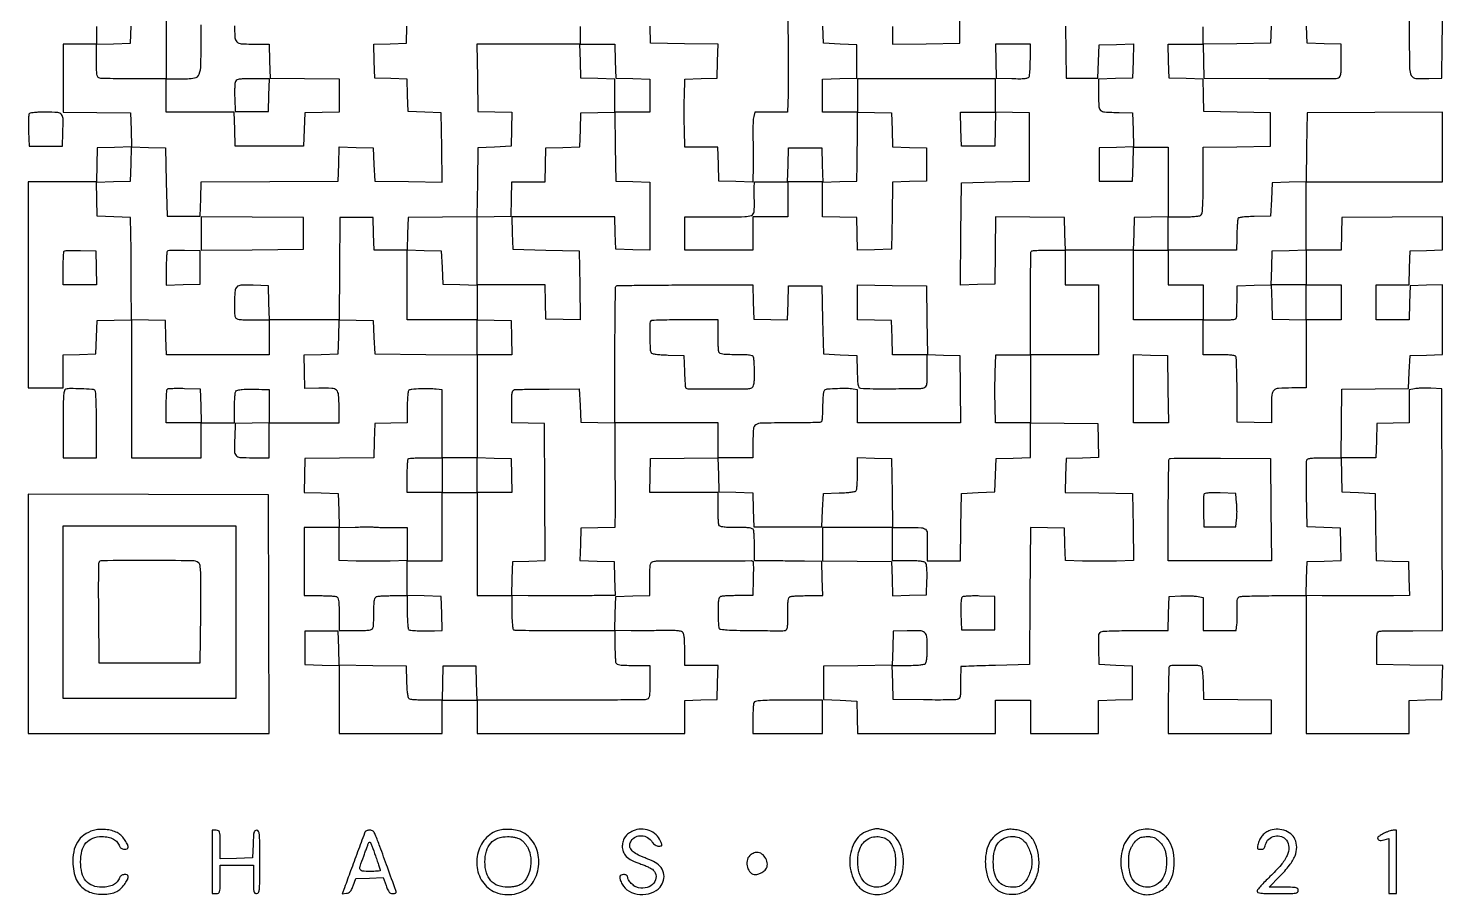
# Model space of a CAD drawing. Extents: x 179 to 1071, y 112 to 1107.
# Drawn here: x 179 to 1071, y 112 to 659 of the extents above; entities that cross this region are included whole.
import ezdxf

# ---------------------------------------------------------------- set-up
doc = ezdxf.new("R2010")
doc.units = 0

msp = doc.modelspace()

# ---------------------------------------------------------------- linework, layer by layer
for points in [[(723.962262, 686.034728, 0.000015), (723.946491, 692.014063, 0.000015)], [(266, 671), (266, 649), (266, 627), (275.065741, 627, 0.034526), (283.806365, 627.604277, 0.273955), (286.848952, 630.028864, 0.088783), (287.885659, 635.536039, 0.002242), (288, 661.035184)], [(657.924595, 670.933101), (658.212297, 649.716551, -0.001905), (658.299536, 640.768687, -0.001675), (658.323725, 631.427674, -0.001683), (658.288952, 622.998795, -0.005067), (658.187616, 617.25), (657.875232, 606), (647.546024, 606), (637.216816, 606), (636.533559, 603.277687, 0.04288), (636.2776, 601.69361, 0.007683), (636.100584, 598.70317, 0.008246), (636.004594, 595.183573, 0.007367), (636.019069, 591.527687, -0.002422), (636.07717, 587.332595, -0.001282), (636.110672, 582.131007, -0.001276), (636.117716, 576.81028, -0.001976), (636.093918, 572.216168), (636, 561.932337), (625.25, 562.216168), (614.5, 562.5), (614.216168, 573.25), (613.932337, 584), (603.554644, 584), (593.176952, 584), (592.838476, 594.75, -0.004772), (592.731177, 599.641413, -0.002808), (592.691565, 605.48993, -0.002809), (592.717644, 611.335194, -0.004796), (592.813661, 616.21572), (593.127322, 626.931439), (603.313661, 627.21572), (613.5, 627.5), (613.783629, 638.230014), (614.067258, 648.960029), (592.783629, 649.230014), (571.5, 649.5), (571.216168, 660.25)], [(1050, 670.932337), (1050, 650.001352, 0.004512), (1050.149268, 633.460947, 0.119427), (1051.260763, 629.210546, 0.256255), (1054.101324, 627.367397, 0.027276), (1062.259538, 627.209712), (1070.5, 627.5), (1070.769502, 649.25), (1071.039005, 671)], [(222, 659.980112), (222, 649), (211.5, 649), (201, 649), (201, 627.519888), (201, 606.039775), (222.25, 605.769888), (243.5, 605.5), (243.783485, 594.784171), (244.06697, 584.068343), (233.283485, 583.784171), (222.5, 583.5), (222.216168, 572.75), (221.932337, 562), (200.466168, 562), (179, 562), (179, 497), (179, 432), (190, 432), (201, 432), (201, 442.465017), (201, 452.930034), (211.25, 453.215017), (221.5, 453.5), (222, 464), (222.5, 474.5), (233.25, 474.783832), (244, 475.067663), (244, 431.533832), (244, 388), (266, 388), (288, 388), (288, 399), (288, 410), (298.5, 410), (309, 410), (309.015313, 419.25, -0.008564), (309.083719, 422.891651, -0.01156), (309.278071, 426.180407, -0.008708), (309.549609, 428.898746, -0.112428), (309.888304, 429.853513, -0.201789), (311.09201, 430.690792, -0.032899), (313.967568, 431.107027, -0.021422), (318.556834, 431.268356, -0.005017), (326.25, 431.131925), (331, 431), (331, 420.533832), (331, 410.067663), (320.25, 409.783832), (309.5, 409.5), (309.204946, 401, 0.009927), (309.071849, 392.034911, 0.179688), (310.066531, 389.397028, 0.203196), (312.49751, 388.211645, 0.01319), (320.519052, 388), (331, 388), (331, 399), (331, 410), (353, 410), (375, 410), (375, 419.964816, 0.017834), (374.723064, 427.726499, 0.189292), (373.384961, 430.528805, 0.179462), (370.461645, 431.751032, 0.015732), (362.295316, 431.827825), (353.5, 431.633786), (353.216515, 442.282722), (352.93303, 452.931657), (363.716515, 453.215829), (374.5, 453.5), (374.784171, 464.283485), (375.068343, 475.06697), (385.784171, 474.783485), (396.5, 474.5), (397, 464), (397.5, 453.5), (429.75, 453.236147), (462, 452.972294), (462, 420.486147), (462, 388), (451, 388), (440, 388), (440, 409.368331), (440, 430.736662), (436.25, 431.228224, 0.030191), (432.070082, 431.521196, 0.012557), (426.410786, 431.433465, 0.008012), (420.869924, 431.119316, 0.120811), (419.047221, 430.529184, 0.221212), (418.609612, 429.863881, 0.011873), (418.292763, 427.293564, 0.015881), (418.071187, 423.998726, 0.008847), (418, 419.975966), (418, 410.069966), (407.75, 409.784983), (397.5, 409.5), (397.216365, 398.769409), (396.93273, 388.038817), (375.216365, 387.769409), (353.5, 387.5), (353.216515, 376.784171), (352.93303, 366.068343), (363.716515, 365.784171), (374.5, 365.5), (374.783832, 354.75), (375.067663, 344), (364.033832, 344), (353, 344), (353, 322.5), (353, 301), (362.418213, 301, -0.005951), (366.140776, 300.955695, -0.007831), (369.534475, 300.821697, -0.005915), (372.361889, 300.632106, -0.07203), (373.418213, 300.393011, -0.205218), (374.23239, 299.601595, -0.063068), (374.69735, 297.913621, -0.030363), (374.940414, 294.960143, -0.005351), (375, 289.393011), (375, 279), (385.393011, 279, 0.005351), (390.960143, 279.059586, 0.030363), (393.913621, 279.30265, 0.063068), (395.601595, 279.76761, 0.205218), (396.393011, 280.581787, 0.070701), (396.631706, 281.623534, 0.006434), (396.821697, 284.287222, 0.008233), (396.955664, 287.484808, 0.006352), (397, 290.974799, -0.006824), (397.063195, 295.605148, -0.03479), (397.312102, 298.167248, -0.070258), (397.783827, 299.656877, -0.191652), (398.581787, 300.393011, -0.070946), (399.626193, 300.631778, -0.006338), (402.31865, 300.821697, -0.008159), (405.550804, 300.955669, -0.006277), (409.081787, 301), (418, 301), (418, 290.559017, 0.008567), (418.069298, 286.514827, 0.013072), (418.281203, 283.01128, 0.007599), (418.575867, 280.125303, 0.228948), (418.957287, 279.526398, 0.121482), (420.247189, 279.110653, 0.007502), (424.297703, 278.887604, 0.010325), (429.338105, 278.790019, 0.00632), (435.283832, 278.872858), (440.067663, 279), (439.783832, 289.75), (439.5, 300.5), (428.75, 300.783832), (418, 301.067663), (418, 312.033832), (418, 323), (429, 323), (440, 323), (440, 344.5), (440, 366), (451, 366), (462, 366), (462, 333.5), (462, 301), (473, 301), (484, 301), (484, 290.559017, 0.008688), (484.070915, 286.478236, 0.01366), (484.288381, 282.979164, 0.008382), (484.592258, 280.127243, 0.227378), (484.990662, 279.505771, 0.133889), (485.833175, 279.256757, 0.000638), (494.946185, 279.075296, 0.002893), (505.34044, 278.941737, 0.001818), (517.490662, 278.900097), (549, 278.906684), (549, 269.53513, 0.00598), (549.044308, 265.830444, 0.00786), (549.178303, 262.451819, 0.005953), (549.367924, 259.637033, 0.071933), (549.606989, 258.581787, 0.205218), (550.398405, 257.76761, 0.063068), (552.086379, 257.30265, 0.030363), (555.039857, 257.059586, 0.005351), (560.606989, 257), (571, 257), (571, 246.606989, -0.005351), (570.940414, 241.039857, -0.030363), (570.69735, 238.086379, -0.063068), (570.23239, 236.398405, -0.205218), (569.418213, 235.606989, -0.088719), (568.127937, 235.359601, -0.000329), (552.766288, 235.178303, -0.001712), (535.339082, 235.043776, -0.001074), (514.952044, 235), (462.067663, 235), (461.783832, 245.75), (461.5, 256.5), (451, 256.5), (440.5, 256.5), (440.216168, 245.75), (439.932337, 235), (430.216168, 235.015313, -0.007334), (426.406013, 235.077213, -0.010202), (422.998336, 235.252233, -0.006997), (420.171517, 235.495121, -0.117134), (419.288805, 235.800347, -0.199883), (418.737468, 236.589, -0.01918), (418.315749, 238.944063, -0.019108), (417.987032, 242.199826, -0.00836), (417.788805, 246.535034), (417.5, 256.5), (396.283631, 256.76979), (375.067262, 257.03958), (374.783631, 267.76979), (374.5, 278.5), (364, 278.5), (353.5, 278.5), (353.5, 268), (353.5, 257.5), (364.25, 257.216168), (375, 256.932337), (375, 235.466168), (375, 214), (407.5, 214), (440, 214), (440, 224.5), (440, 235), (451, 235), (462, 235), (462, 224.5), (462, 214), (527.5, 214), (593, 214), (593, 224.465017), (593, 234.930034), (603.25, 235.215017), (613.5, 235.5), (613.783832, 246.25), (614.067663, 257), (603.533832, 257), (593, 257), (593, 266.877555, 0.007086), (592.930522, 271.779627, 0.025825), (592.681959, 274.880678, 0.040516), (592.247127, 276.894965, 0.147167), (591.530914, 277.974344, 0.130772), (590.358379, 278.515866, 0.021773), (587.874158, 278.838241, 0.018684), (584.425844, 279.004389, 0.007851), (579.780914, 278.981535, -0.002508), (575.100517, 278.908483, -0.001471), (569.499143, 278.865636, -0.001471), (563.897482, 278.855756, -0.002507), (559.216168, 278.884747), (548.932337, 279), (549.216168, 289.75), (549.5, 300.5), (560.25, 300.783832), (571, 301.067663), (571, 311.426843, -0.005377), (571.059651, 316.973908, -0.030446), (571.302822, 319.919034, -0.063217), (571.767927, 321.602718, -0.20495), (572.581787, 322.393011, -0.090721), (575.163116, 322.877312, -0.000363), (604.735819, 322.989344, -0.000184), (634.904728, 323.070625, -0.198215), (636.083333, 322.587487, -0.195794), (636.245504, 322.207851, -0.001928), (636.285267, 319.186075, -0.005961), (636.276071, 315.675605, -0.003785), (636.185662, 311.587487), (635.871323, 301), (626.517449, 301, 0.005991), (622.819538, 300.955691, 0.007872), (619.446625, 300.821697, 0.005967), (616.636623, 300.632065, 0.071896), (615.581787, 300.393011, 0.19467), (614.780298, 299.644942, 0.069116), (614.312224, 298.117276, 0.033827), (614.069372, 295.475625, 0.00643), (614.015313, 290.643011, 0.007537), (614.075406, 287.055413, 0.010434), (614.244882, 283.841865, 0.007278), (614.480195, 281.178141, 0.116493), (614.775322, 280.329296, 0.22914), (615.706628, 279.753499, 0.008775), (619.871044, 279.395767, 0.011157), (625.751923, 279.126057, 0.00356), (634.510009, 278.982441, 0.000575), (641.94871, 278.922001, 0.00081), (648.582628, 278.886485, 0.000469), (654.18021, 278.870833, 0.01122), (655.75, 278.903145, 0.149743), (657.016738, 279.35166, 0.182468), (657.693547, 280.402349, 0.04952), (657.955403, 282.723619, 0.003343), (658, 289.393011, -0.005351), (658.059586, 294.960143, -0.030363), (658.30265, 297.913621, -0.063068), (658.76761, 299.601595, -0.205218), (659.581787, 300.393011, -0.0721), (660.638889, 300.632128, -0.005887), (663.475463, 300.821697, -0.007809), (666.880092, 300.955696, -0.00593), (670.615619, 301), (680.067663, 301), (679.783832, 311.75), (679.5, 322.5), (668.5, 322.677892, 0.000681), (663.544418, 322.751286, 0.000421), (657.720313, 322.82471, 0.000422), (651.967405, 322.887533, 0.00076), (647.25, 322.927892), (637, 323), (637, 331.918213, 0.006277), (636.955669, 335.449196, 0.008159), (636.821697, 338.68135, 0.006338), (636.631778, 341.373807, 0.070946), (636.393011, 342.418213, 0.204366), (635.605154, 343.231384, 0.063541), (633.93074, 343.696802, 0.030628), (631.003676, 343.940206, 0.005432), (625.5, 344, -0.005432), (619.996324, 344.059794, -0.030628), (617.06926, 344.303198, -0.063541), (615.394846, 344.768616, -0.204366), (614.606989, 345.581787, -0.07203), (614.367894, 346.638111, -0.005915), (614.178303, 349.465525, -0.007831), (614.044305, 352.859224, -0.005951), (614, 356.581787), (614, 366), (592.466168, 366), (570.932337, 366), (571.216168, 376.75), (571.5, 387.5), (592.715968, 387.769789), (613.931935, 388.039577), (614.215968, 377.269789), (614.5, 366.5), (625.216508, 366.216508), (635.933016, 365.933016), (636.216508, 355.216508), (636.5, 344.5), (658, 344.5), (679.5, 344.5), (680, 355), (680.5, 365.5), (690.464966, 365.788805, 0.00836), (694.800174, 365.987032, 0.019108), (698.055937, 366.315749, 0.01918), (700.411, 366.737468, 0.199883), (701.199653, 367.288805, 0.117316), (701.504931, 368.172694, 0.006928), (701.747767, 371.018212, 0.010144), (701.922791, 374.447742, 0.007284), (701.984687, 378.283832), (702, 388.067663), (712.75, 387.783832), (723.5, 387.5), (723.769502, 365.75), (724.039005, 344), (702.019502, 344), (680, 344), (680, 333.519502), (680, 323.039005), (701.75, 322.769502), (723.5, 322.5), (723.784171, 311.716515), (724.068343, 300.93303), (734.784171, 301.216515), (745.5, 301.5), (745.788859, 310.850715, 0.009044), (745.84141, 314.957683, 0.018924), (745.703614, 318.150171, 0.020746), (745.412685, 320.513859, 0.132968), (744.916414, 321.600715, 0.154085), (743.875583, 322.271246, 0.035127), (741.794146, 322.685192, 0.024181), (738.653266, 322.929838, 0.007345), (733.877555, 323), (724, 323), (724, 333.5), (724, 344), (734.432612, 344, -0.011126), (742.286888, 343.825198, -0.165694), (744.809935, 342.838147, -0.207988), (745.916223, 340.601614, -0.018938), (745.988454, 334.240655, 0.002367), (745.936179, 331.841122, 0.002191), (745.904983, 329.378505, 0.002185), (745.896396, 327.18603, 0.00733), (745.9181, 325.75), (746, 323), (756.480112, 323), (766.960225, 323), (767.230112, 344.25), (767.5, 365.5), (778, 366), (788.5, 366.5), (789, 377), (789.5, 387.5), (800.25, 387.783832), (811, 388.067663), (811, 399.053719), (811, 410.039775), (832.25, 409.769888), (853.5, 409.5), (853.783473, 398.785353), (854.066946, 388.070705), (843.783473, 387.785353), (833.5, 387.5), (833.216371, 376.769986), (832.932742, 366.039971), (854.216371, 365.769986), (875.5, 365.5), (875.769629, 344.338997), (876.039257, 323.177994), (865.269629, 322.838997, -0.004764), (860.370632, 322.731502, -0.002808), (854.515836, 322.691718, -0.002808), (848.666157, 322.717677, -0.004802), (843.78428, 322.813661), (833.068561, 323.127322), (832.78428, 333.313661), (832.5, 343.5), (821.760648, 343.783724), (811.021296, 344.067447), (810.760648, 300.783724), (810.5, 257.5), (789, 256.949707, 0.000841), (780.738752, 256.724348, 0.001379), (773.742188, 256.502398, 0.000127), (767.48009, 256.284872, 0.161135), (767.25, 256.199707, 0.220802), (767.148122, 255.995181, 0.00074), (767.073437, 253.12676, 0.003793), (767.01801, 249.859903, 0.002345), (767, 246.019052, -0.003984), (766.950107, 239.757915, -0.048662), (766.679791, 237.379841, -0.149939), (766.011075, 236.178969, -0.131762), (764.75, 235.485075, -0.054752), (763.165821, 235.275356, -0.00239), (757.579687, 235.177916, -0.004035), (750.942519, 235.147453, -0.002866), (743.5, 235.216023), (724.5, 235.5), (724.216168, 246.25), (723.932337, 257), (733.766168, 257, 0.008652), (738.054729, 257.074219, 0.018432), (741.362299, 257.311014, 0.019308), (743.798441, 257.671586, 0.151095), (744.8, 258.2, 0.146858), (745.316486, 259.159592, 0.020575), (745.681544, 261.407548, 0.019737), (745.923115, 264.406512, 0.010228), (746, 268.164816, 0.023375), (745.680407, 274.997241, 0.198259), (744.276763, 277.661273, 0.167667), (741.268278, 278.801192, 0.015743), (733.243181, 278.788833), (724.5, 278.5), (724.216365, 267.769409), (723.93273, 257.038817), (702.216365, 256.769409), (680.5, 256.5), (680.5, 246), (680.5, 235.5), (691, 235), (701.5, 234.5), (701.784983, 224.25), (702.069966, 214), (745.534983, 214), (789, 214), (789, 224.5), (789, 235), (800, 235), (811, 235), (811, 224.5), (811, 214), (832.5, 214), (854, 214), (854, 224.466168), (854, 234.932337), (864.75, 235.216168), (875.5, 235.5), (875.5, 246), (875.5, 256.5), (865, 257), (854.5, 257.5), (854.216402, 267.624582, -0.003649), (854.082373, 274.096412, -0.049436), (854.283717, 276.448844, -0.157976), (854.930901, 277.64048, -0.125186), (856.216402, 278.360928, -0.056013), (857.832433, 278.6049, -0.002377), (863.620817, 278.796996, -0.004058), (870.496775, 278.936628, -0.002874), (878.216168, 278.986345), (897.932337, 279), (898.216168, 289.75), (898.5, 300.5), (906, 300.80649, -0.008667), (909.109769, 300.879612, -0.00841), (912.251562, 300.846169, -0.008349), (915.012596, 300.724159, -0.030569), (916.75, 300.511177), (920, 299.909374), (920, 289.454687), (920, 279), (930.372192, 279), (940.744384, 279), (941.240606, 282.75, 0.020239), (941.413553, 284.643411, 0.007234), (941.511592, 287.354508, 0.007164), (941.533497, 290.334585, 0.008407), (941.466288, 293.158963, -0.00749), (941.364576, 297.127075, -0.066355), (941.576942, 298.861018, -0.160581), (942.184633, 299.803224, -0.104734), (943.347873, 300.395308, -0.056676), (944.885355, 300.625916, -0.002168), (950.669375, 300.807096, -0.003862), (957.526973, 300.939151, -0.00271), (965.25, 300.986345), (985, 301), (985, 257.5), (985, 214), (1017.5, 214), (1050, 214), (1050, 224.465017), (1050, 234.930034), (1060.25, 235.215017), (1070.5, 235.5), (1070.783625, 246.229609), (1071.06725, 256.959219), (1050.283625, 257.229609), (1029.5, 257.5), (1029.5, 268, -0.003726), (1029.547896, 274.426321, -0.042734), (1029.80104, 276.941167, -0.144262), (1030.406537, 278.126452, -0.187201), (1031.5, 278.643701, -0.014418), (1032.918206, 278.704571, -0.000504), (1038.422148, 278.776415, -0.000938), (1044.924899, 278.842534, -0.000656), (1052.256247, 278.893701), (1071.012494, 279), (1070.756247, 355.25), (1070.5, 431.5), (1063.5, 431.807779, 0.009375), (1060.58164, 431.88131, 0.008811), (1057.601562, 431.84799, 0.008811), (1054.961002, 431.725313, 0.029867), (1053.25, 431.512466), (1050, 430.909374), (1050, 420.48967), (1050, 410.069966), (1039.75, 409.784983), (1029.5, 409.5), (1029.216168, 398.75), (1028.932337, 388), (1017.946666, 388), (1006.960995, 388), (1007.230498, 409.599001), (1007.5, 431.198001), (1028.5, 431.411267), (1049.5, 431.624533), (1050, 442.062266), (1050.5, 452.5), (1060.75, 452.784983), (1071, 453.069966), (1071, 475.069966), (1071, 497.069966), (1060.75, 496.784983), (1050.5, 496.5), (1050.216168, 485.75), (1049.932337, 475), (1039.466168, 475), (1029, 475), (1029, 486), (1029, 497), (1039.466168, 497), (1049.932337, 497), (1050.216168, 507.75), (1050.5, 518.5), (1060.75, 518.784983), (1071, 519.069966), (1071, 529.54903), (1071, 540.028094), (1039.25, 539.764047), (1007.5, 539.5), (1007.215017, 529.25), (1006.930034, 519), (995.965017, 519), (985, 519), (985, 540.5), (985, 562), (1028, 562), (1071, 562), (1071, 584.010736), (1071, 606.021473), (1028.25, 605.760736), (985.5, 605.5), (985.230591, 583.783635), (984.961183, 562.06727), (974.230591, 561.783635), (963.5, 561.5), (963, 551), (962.5, 540.5), (952.25, 540.215017, 0.00691), (947.549079, 540.019269, 0.021984), (944.420839, 539.707303, 0.026625), (942.368684, 539.298578, 0.310698), (941.858431, 538.715017, 0.00737), (941.600853, 536.179806, 0.007856), (941.424381, 533.691472, 0.005868), (941.292666, 530.655166, 0.002007), (941.171044, 526.25), (941, 519), (919.5, 519), (898, 519), (898, 529.5), (898, 540), (907.8, 540, 0.008695), (912.071747, 540.074295, 0.018472), (915.369558, 540.311224, 0.019349), (917.799696, 540.671932, 0.150969), (918.8, 541.2, 0.175131), (919.391857, 542.461593, 0.009342), (919.721126, 546.950316, 0.010463), (919.937921, 553.397065, 0.003173), (920, 563.180112), (920, 583.960225), (941.25, 584.230112), (962.5, 584.5), (962.5, 595), (962.5, 605.5), (941.5, 606), (920.5, 606.5), (920.215387, 616.716519), (919.930773, 626.933039), (909.215387, 627.216519), (898.5, 627.5), (898.216168, 638.25), (897.932337, 649), (908.932337, 649), (919.932337, 649), (920.216168, 638.25), (920.5, 627.5), (961.5, 627.227885, 0.001266), (977.376623, 627.162727, 0.001948), (991.117188, 627.194671, 0.000626), (1003.015322, 627.283581, 0.056889), (1004.75, 627.496937, 0.136484), (1006.014193, 628.199645, 0.148631), (1006.683207, 629.43283, 0.046829), (1006.95127, 631.896455, 0.003698), (1007, 638.48522), (1007, 648.932337), (996.25, 649.216168), (985.5, 649.5), (985.216547, 660.212638)], [(309.039972, 660.484764, 0.010772), (309.272698, 653.652339, 0.109384), (310.035184, 650.934259, 0.136006), (311.022586, 649.899014, 0.091279), (312.563926, 649.324752, 0.038489), (315.273569, 649.059313, 0.005178), (321.001352, 649), (330.932337, 649), (331.216168, 638.25), (331.5, 627.5), (353.25, 627.230498), (375, 626.960995), (375, 616.514329), (375, 606.067663), (364.25, 605.783832), (353.5, 605.5), (353, 595), (352.5, 584.5), (331, 584.5), (309.5, 584.5), (309.216168, 595.25), (308.932337, 606), (287.466168, 606), (266, 606), (266, 616.5), (266, 627), (245.581787, 627, -0.002771), (237.642891, 627.043995, -0.004125), (230.696775, 627.178303, -0.001841), (224.779435, 627.363369, -0.083055), (223.581787, 627.606989, -0.20495), (222.767927, 628.397282, -0.063217), (222.302822, 630.080966, -0.030446), (222.059651, 633.026092, -0.005377), (222, 638.573157), (222, 648.932337), (232.75, 649.216168), (243.5, 649.5), (243.783832, 660.25)], [(527, 660), (527, 649), (537.966168, 649), (548.932337, 649), (549.216168, 638.25), (549.5, 627.5), (560.25, 627.216168), (571, 626.932337), (571, 616.466168), (571, 606), (559.980498, 606), (548.960995, 606), (549.230498, 584.25), (549.5, 562.5), (560.25, 562.216168), (571, 561.932337), (571, 540.432337), (571, 518.932337), (560.25, 519.216168), (549.5, 519.5), (549.215017, 529.75), (548.930034, 540), (516.430034, 540), (483.930034, 540), (484.215017, 529.75), (484.5, 519.5), (505.5, 519), (526.5, 518.5), (526.769597, 496.715969), (527.039194, 474.931939), (516.269597, 475.215969), (505.5, 475.5), (505.216168, 486.25), (504.932337, 497), (483.466168, 497), (462, 497), (462, 486.033832), (462, 475.067663), (472.75, 474.783832), (483.5, 474.5), (483.783832, 463.75), (484.067663, 453), (473.033832, 453), (462, 453), (462, 464), (462, 475), (440, 475), (418, 475), (418, 497), (418, 519), (407.534983, 519), (397.069966, 519), (396.784983, 529.25), (396.5, 539.5), (386, 539.5), (375.5, 539.5), (375.236147, 507.25), (374.972294, 475), (352.986147, 475), (331, 475), (331, 464), (331, 453), (298.533832, 453), (266.067663, 453), (265.783832, 463.75), (265.5, 474.5), (254.75, 474.783832), (244, 475.067663), (243.953106, 496.783832, 0.000729), (243.920247, 505.868075, 0.000671), (243.860325, 515.205251, 0.00067), (243.784589, 523.528138, 0.002225), (243.703106, 529), (243.5, 539.5), (233, 540), (222.5, 540.5), (222.216515, 551.215829), (221.93303, 561.931657), (232.716515, 562.215829), (243.5, 562.5), (243.784171, 573.283485), (244.068343, 584.06697), (254.784171, 583.783485), (265.5, 583.5), (266, 562), (266.5, 540.5), (277, 540.5), (287.5, 540.5), (287.783724, 551.239403), (288.067448, 561.978805), (331.283724, 562.239403), (374.5, 562.5), (374.784171, 573.283485), (375.068343, 584.06697), (385.784171, 583.783485), (396.5, 583.5), (397, 573), (397.5, 562.5), (418.769558, 562.230055), (440.039116, 561.960111), (439.769558, 583.730055), (439.5, 605.5), (429, 606), (418.5, 606.5), (418.215399, 616.715399), (417.930798, 626.930798), (407.715399, 627.215399), (397.5, 627.5), (397.216527, 638.214647), (396.933054, 648.929295), (407.216527, 649.214647), (417.5, 649.5), (417.783492, 660.216508)], [(833.236336, 660.25), (833.5, 627.5), (843.5, 627.5), (853.5, 627.5), (854, 638), (854.5, 648.5), (865.284178, 648.784178), (876.068357, 649.068357), (875.784178, 638.284178), (875.5, 627.5), (864.75, 627.216168), (854, 626.932337), (854, 616.98522, 0.012844), (854.19408, 609.430981, 0.204468), (855.295781, 607.177664, 0.164575), (857.785959, 606.164388, 0.007682), (867, 605.75078), (875.5, 605.5), (875.783485, 594.784171), (876.06697, 584.068343), (865.283485, 583.784171), (854.5, 583.5), (854.5, 573), (854.5, 562.5), (865, 562.5), (875.5, 562.5), (875.783832, 573.25), (876.067663, 584), (887.033832, 584), (898, 584), (898, 562.033832), (898, 540.067663), (887.25, 539.783832), (876.5, 539.5), (876.215017, 529.25), (875.930034, 519), (854.5, 519), (833.069966, 519), (832.784983, 529.25), (832.5, 539.5), (810.769944, 539.769447), (789.039889, 540.038894), (788.769944, 518.769447), (788.5, 497.5), (777.736102, 497.216027), (766.972204, 496.932055), (767.236102, 529.216027), (767.5, 561.5), (789, 562), (810.5, 562.5), (810.5, 584), (810.5, 605.5), (799.75, 605.783832), (789, 606.067663), (789, 616.533832), (789, 627), (745.5, 627), (702, 627), (702, 616.5), (702, 606), (691, 606), (680, 606), (680, 616.466168), (680, 626.932337), (690.75, 627.216168), (701.5, 627.5), (701.5, 638), (701.5, 648.5), (691, 649), (680.5, 649.5), (680.216168, 660.25)]]:
    msp.add_lwpolyline(points, format="xyb")
for points in [[(724, 659.980112), (724, 648.960225), (745.25, 649.230112), (766.5, 649.5), (766.5, 671)], [(962.783832, 660.25), (962.5, 649.5), (941.25, 649.230112), (920, 648.960225), (920, 659.946281)]]:
    msp.add_lwpolyline(points)
for points in [[(462.230112, 627.75), (462.5, 606.5), (473.283485, 606.215829), (484.06697, 605.931657), (483.783485, 595.215829), (483.5, 584.5), (473, 584), (462.5, 583.5), (462.230552, 561.769448), (461.961104, 540.038896), (440.230552, 539.769448), (418.5, 539.5), (418.215394, 529.284183), (417.930789, 519.068365), (428.715394, 518.784183), (439.5, 518.5), (440, 508), (440.5, 497.5), (451.25, 497.216168), (462, 496.932337), (462, 518.432337), (462, 539.932337), (472.75, 540.216168), (483.5, 540.5), (483.783832, 551.25), (484.067663, 562), (494.5, 562), (504.932337, 562), (505.216168, 572.75), (505.5, 583.5), (516.216508, 583.783492), (526.933016, 584.066984), (527.216508, 594.783492), (527.5, 605.5), (538.25, 605.783832), (549, 606.067663), (549, 616.5), (549, 626.932337), (538.25, 627.216168), (527.5, 627.5), (527.216168, 638.25), (526.932337, 649), (494.446281, 649), (461.960225, 649)], [(788.783832, 595.25), (788.5, 584.5), (778, 584.5), (767.5, 584.5), (767.216168, 595.25), (766.932337, 606), (778, 606), (789.067663, 606)], [(288, 529.5), (288, 518.972294), (320.25, 519.236147), (352.5, 519.5), (352.5, 529.5), (352.5, 539.5), (320.25, 539.763853), (288, 540.027706)], [(963.216168, 486.25), (963.5, 475.5), (974.25, 475.216168), (985, 474.932337), (985, 485.966168), (985, 497), (973.966168, 497), (962.932337, 497)], [(897.769888, 431.25), (898.039775, 410), (887.019888, 410), (876, 410), (876, 431.533832), (876, 453.067663), (886.75, 452.783832), (897.5, 452.5)], [(483.783832, 376.75), (484.067663, 366), (473.033832, 366), (462, 366), (462, 377.033832), (462, 388.067663), (472.75, 387.783832), (483.5, 387.5)], [(179, 289.506286), (179, 214), (255.006326, 214), (331.012652, 214), (330.756326, 289.25), (330.5, 364.5), (254.75, 364.756286), (179, 365.012572)], [(310, 290.5), (310, 236), (255.5, 236), (201, 236), (201, 290.5), (201, 345), (255.5, 345), (310, 345)]]:
    msp.add_lwpolyline(points, close=True)
for points in [[(789.216168, 638.25), (789.5, 627.5), (799.417355, 627.211769, 0.006827), (804.195195, 627.138177, 0.023663), (807.282937, 627.278982, 0.033714), (809.294865, 627.604266, 0.19692), (810.152042, 628.211769, 0.115445), (810.475649, 629.139851, 0.007585), (810.733781, 631.985645, 0.010675), (810.919286, 635.421391, 0.007755), (810.984687, 639.25), (811, 649), (799.966168, 649), (788.932337, 649)], [(309.472548, 624.746645, 0.047213), (309.269098, 623.414471, 0.007738), (309.160222, 620.806198, 0.008456), (309.131457, 617.723436, 0.00737), (309.203496, 614.496645), (309.5, 606.5), (320, 606.5), (330.5, 606.5), (330.784983, 616.75), (331.069966, 627), (320.554035, 627, 0.003676), (313.919918, 626.95122, 0.046509), (311.437981, 626.682985, 0.147121), (310.190981, 626.01343, 0.135824)], [(179.428774, 604.674983, 0.081654), (179.239658, 603.758353, 0.005045), (179.154817, 600.970602, 0.007376), (179.136178, 597.631743, 0.005394), (179.210159, 593.924983), (179.5, 584.5), (190, 584.5), (200.5, 584.5), (200.795054, 593, 0.009713), (200.93148, 601.93173, 0.174525), (199.964888, 604.582013, 0.207306), (197.589186, 605.778902, 0.014467), (189.949563, 606, 0.006635), (185.101892, 605.935671, 0.024691), (182.058759, 605.70422, 0.036462), (180.136432, 605.318196, 0.237659)], [(723.783492, 594.783492), (724.066984, 584.066984), (734.783492, 583.783492), (745.5, 583.5), (745.5, 573), (745.5, 562.5), (734.76979, 562.216369), (724.03958, 561.932738), (723.76979, 540.716369), (723.5, 519.5), (712.785353, 519.216527), (702.070705, 518.933054), (701.785353, 529.216527), (701.5, 539.5), (690.75, 539.783832), (680, 540.067663), (680, 551.033832), (680, 562), (669, 562), (658, 562), (658, 551), (658, 540), (647, 540), (636, 540), (636, 529.5), (636, 519), (614.5, 519), (593, 519), (593, 529.5), (593, 540), (614.432612, 540, 0.003108), (630.991344, 540.102931, 0.095188), (635.021616, 540.929292, 0.272698), (636.741251, 543.208785, 0.038712), (636.964074, 549.315423, -0.004471), (636.891822, 551.574596, -0.003291), (636.850634, 554.078593, -0.003325), (636.843015, 556.447597, -0.00741), (636.875921, 558.25), (637, 562), (647.466168, 562), (657.932337, 562), (658.216168, 572.75), (658.5, 583.5), (669, 583.5), (679.5, 583.5), (679.784171, 572.716515), (680.068343, 561.93303), (690.784171, 562.216515), (701.5, 562.5), (701.703106, 573, 0.001265), (701.784375, 577.833533, 0.000702), (701.860325, 583.730251, 0.0007), (701.920495, 589.701396, 0.00113), (701.953106, 594.783832), (702, 606.067663), (712.75, 605.783832), (723.5, 605.5)], [(221.783832, 507.75), (222.067663, 497), (211.533832, 497), (201, 497), (201, 507.333333, -0.006326), (201.050742, 511.343969, -0.009524), (201.20576, 514.83701, -0.00491), (201.420396, 517.763196, -0.177417), (201.700461, 518.367127, -0.182377), (202.297812, 518.637197, -0.005798), (205.000338, 518.778463, -0.010544), (208.240283, 518.841782, -0.007041), (211.950461, 518.783794), (221.5, 518.5)], [(266.699448, 518.366114, 0.177529), (266.419756, 517.762646, 0.004871), (266.205463, 514.826775, 0.009484), (266.050667, 511.323038, 0.006296), (266, 507.299502), (266, 496.932337), (276.75, 497.216168), (287.5, 497.5), (287.5, 508), (287.5, 518.5), (277.449448, 518.782781, 0.006672), (273.547259, 518.840477, 0.010046), (270.145783, 518.777033, 0.005301), (267.300668, 518.636532, 0.183378)], [(833, 508), (833, 497), (843.5, 497), (854, 497), (854, 475), (854, 453), (832.5, 453), (811, 453), (811, 431.5), (811, 410), (800.033832, 410), (789.067663, 410), (788.783832, 420.25, -0.004692), (788.697181, 424.984411, -0.002561), (788.675138, 430.79375, -0.002552), (788.713112, 436.698016, -0.004056), (788.812384, 441.75), (789.124768, 453), (800.062384, 453), (811, 453), (811, 485.333333, -0.00193), (811.04803, 497.777167, -0.00312), (811.195833, 508.364583, -0.000554), (811.394704, 517.697021, -0.193094), (811.666667, 518.333333, -0.178563), (812.245497, 518.600197, -0.004516), (815.172917, 518.804167, -0.009111), (818.658388, 518.951724, -0.006022), (822.666667, 519), (833, 519)], [(898, 508), (898, 497), (909, 497), (920, 497), (920, 486), (920, 475), (930.5, 475, 0.004226), (936.565511, 475.051263, 0.036659), (939.252776, 475.294279, 0.1079), (940.57789, 475.82115, 0.232766), (941.109715, 476.75, 0.009007), (941.159536, 477.866332, 0.000834), (941.22841, 480.629687, 0.001074), (941.297974, 483.925493, 0.000842), (941.359715, 487.5), (941.5, 496.5), (952.216508, 496.783492), (962.933016, 497.066984), (963.216508, 507.783492), (963.5, 518.5), (974.25, 518.783832), (985, 519.067663), (985, 508.033832), (985, 497), (996, 497), (1007, 497), (1007, 486), (1007, 475), (996, 475), (985, 475), (985, 453.5), (985, 432), (975.934259, 432, 0.014523), (967.533064, 431.755934, 0.174932), (964.604835, 430.502522, 0.18964), (963.27376, 427.712596, 0.017585), (963, 419.930985), (963, 409.932337), (952.25, 410.216168), (941.5, 410.5), (941.38082, 430.63382, 0.003169), (941.285248, 438.431055, 0.004865), (941.09401, 445.181209, 0.00179), (940.852713, 450.973759, 0.127779), (940.571803, 451.88382, 0.21528), (939.847277, 452.372226, 0.01611), (937.433472, 452.704582, 0.017838), (934.175119, 452.929566, 0.008317), (929.940983, 453), (920, 453), (920, 464), (920, 475), (898, 475), (876, 475), (876, 497), (876, 519), (887, 519), (898, 519)], [(310.054214, 495.1013, 0.106842), (309.320502, 492.535451, 0.010375), (309.02875, 486.041138, 0.01142), (309.020304, 479.568363, 0.086433), (309.606989, 476.581787, 0.205485), (310.399526, 475.767294, 0.062919), (312.091792, 475.302479, 0.03028), (315.053621, 475.059521, 0.005326), (320.640821, 475), (331.067663, 475), (330.783832, 485.75), (330.5, 496.5), (320.804214, 496.785558, 0.004922), (315.072513, 496.89791, 0.041315), (312.493115, 496.709725, 0.103221), (311.034994, 496.15901, 0.128846)], [(636.216168, 486.25), (636.5, 475.5), (647.215829, 475.216515), (657.931657, 474.93303), (658.215829, 485.716515), (658.5, 496.5), (669, 496.5), (679.5, 496.5), (680, 475), (680.5, 453.5), (691, 453), (701.5, 452.5), (701.784983, 442.25, 0.004749), (702.000014, 436.486979, 0.035944), (702.322053, 433.78555, 0.096524), (702.873514, 432.416646, 0.235456), (703.784983, 431.879048, 0.015984), (711.880307, 431.567685, 0.003337), (726.085984, 431.570474, 0.001179), (741.257902, 431.710492, 0.082383), (743.75, 432.153638, 0.122918), (745.008403, 432.987098, 0.134861), (745.674017, 434.287449, 0.047088), (745.947726, 436.74563, 0.004196), (746, 442.975249), (746, 453), (735.033832, 453), (724.067663, 453), (723.783832, 463.75), (723.5, 474.5), (712.75, 474.783832), (702, 475.067663), (702, 486.053334), (702, 497.039005), (723.75, 496.769502), (745.5, 496.5), (745.769405, 474.784769), (746.038811, 453.069538), (756.269405, 452.784769), (766.5, 452.5), (766.769888, 431.25), (767.039775, 410), (734.519888, 410), (702, 410), (702, 420.420545), (702, 430.841089), (699.25, 431.308357, 0.040034), (695.361315, 431.652559, 0.011275), (689.268116, 431.56548, 0.007125), (683.133463, 431.251794, 0.122669), (681.23354, 430.644336, 0.200749), (680.668297, 429.854234, 0.025945), (680.303185, 427.763405, 0.021994), (680.070119, 424.743529, 0.008261), (680, 420.5, -0.009372), (679.931814, 416.86254, -0.014177), (679.723498, 413.703099, -0.008832), (679.432875, 411.115719, -0.225643), (679.058718, 410.53629, -0.131045), (678.278426, 410.300914, -0.001294), (672.387329, 410.125433, -0.004139), (665.574963, 409.996579, -0.002658), (657.669406, 409.954545, 0.003766), (641.501787, 409.832769, 0.133915), (637.925334, 408.799269, 0.244598), (636.320176, 406.142371, 0.015533), (636.013655, 396.75), (636, 388), (625, 388), (614, 388), (614, 398.970178), (614, 409.940356), (581.465744, 409.942862), (548.931488, 409.945368), (549.001385, 388.222684, -0.000288), (549.02553, 379.083479, -0.000257), (549.04028, 369.586289, -0.000257), (549.044767, 361.047372, -0.000797), (549.035641, 355.283832), (549, 344.067663), (538.25, 343.783832), (527.5, 343.5), (527.215394, 333.284183), (526.930789, 323.068365), (537.715394, 322.784183), (548.5, 322.5), (548.783832, 311.75), (549.067663, 301), (539.283832, 300.989367, 0.000597), (534.647721, 300.978789, 0.000287), (528.702126, 300.954706, 0.000285), (522.499957, 300.922489, 0.000408), (517, 300.886304, -0.001173), (511.464508, 300.858358, -0.000792), (505.150999, 300.8513, -0.000798), (499.047262, 300.863891, -0.001591), (494.216168, 300.896937), (483.932337, 301), (484.216168, 311.75), (484.5, 322.5), (494.760596, 322.7851), (505.021193, 323.0702), (504.760596, 366.2851), (504.5, 409.5), (494.25, 409.784983), (484, 410.069966), (484, 420.534983, -0.003292), (484.044282, 427.260355, -0.049322), (484.305566, 429.589097, -0.183808), (484.982898, 430.636919, -0.151038), (486.25, 431.076001, -0.005335), (487.819701, 431.112259, -0.000222), (493.420313, 431.179354, -0.000385), (500.057464, 431.250801, -0.000273), (507.5, 431.321116), (526.5, 431.490231), (527, 420.995116), (527.5, 410.5), (538.25, 410.216168), (549, 409.932337), (549, 452.799502, -0.001456), (549.048, 469.2825, -0.002372), (549.195833, 483.27027, -0.000321), (549.393996, 495.690194, -0.194603), (549.666667, 496.333333, -0.194596), (550.309773, 496.606001, -0.000322), (562.709854, 496.804167, -0.002376), (576.675782, 496.952, -0.001458), (593.132835, 497), (635.932337, 497)], [(571.666667, 474.333333, 0.196533), (571.04225, 472.845176, 0.003958), (571.031876, 464.520042, 0.005092), (571.169519, 456.353105, 0.135593), (571.800347, 454.288805, 0.199883), (572.589, 453.737468, 0.01918), (574.944063, 453.315749, 0.019108), (578.199826, 452.987032, 0.00836), (582.535034, 452.788805), (592.5, 452.5), (592.831495, 442.501838, 0.003665), (592.987871, 438.640214, 0.005738), (593.18483, 435.32142, 0.001909), (593.397961, 432.468558, 0.178617), (593.568832, 432.097835, 0.198585), (595.042316, 431.486409, 0.000728), (614.106498, 431.490119, 0.001111), (632.796202, 431.5625, 0.118197), (635.25, 432.166623, 0.146938), (636.146469, 433.033276, 0.081244), (636.67086, 434.477073, 0.039357), (636.934432, 436.917575, 0.007227), (637, 441.453396, 0.006668), (636.955641, 444.779332, 0.008541), (636.821697, 447.83856, 0.006839), (636.631409, 450.387512, 0.069666), (636.393011, 451.418213, 0.204366), (635.605154, 452.231384, 0.063541), (633.93074, 452.696802, 0.030628), (631.003676, 452.940206, 0.005432), (625.5, 453, -0.005432), (619.996324, 453.059794, -0.030628), (617.06926, 453.303198, -0.063541), (615.394846, 453.768616, -0.204366), (614.606989, 454.581787, -0.07203), (614.367894, 455.638111, -0.005915), (614.178303, 458.465525, -0.007831), (614.044305, 461.859224, -0.005951), (614, 465.581787), (614, 475), (593.166667, 475, 0.002993), (585.132422, 474.951903, 0.004756), (578.257292, 474.804167, 0.001277), (572.287675, 474.603799, 0.189545)], [(202.75, 431.289119, 0.272722), (201.751498, 430.30815, 0.045503), (201.275503, 427.548748, 0.018204), (201.045339, 422.257466, 0.001767), (201, 409.426676), (201, 388), (211.5, 388), (222, 388), (222, 408.940983, 0.003257), (221.938292, 418.41464, 0.009572), (221.728543, 424.932171, 0.006189), (221.42525, 429.687546, 0.239728), (220.889204, 430.568476, 0.124114), (219.113507, 431.130649, 0.004984), (212.304847, 431.469154, 0.007408), (205.68448, 431.633984, 0.063617)], [(287.783832, 420.75), (288.067663, 410), (277.033832, 410), (266, 410), (266, 420.333333, -0.006317), (266.050668, 424.343898, -0.009512), (266.205463, 427.836713, -0.004898), (266.419778, 430.762931, -0.177451), (266.699448, 431.366114, -0.183378), (267.300668, 431.636532, -0.005301), (270.145783, 431.777033, -0.010046), (273.547259, 431.840477, -0.006672), (277.449448, 431.782781), (287.5, 431.5)], [(440, 377), (440, 366), (429, 366), (418, 366), (418, 376.333333, -0.006022), (418.048276, 380.341612, -0.009111), (418.195833, 383.827083, -0.004516), (418.399803, 386.754503, -0.178563), (418.666667, 387.333333, -0.178563), (419.245497, 387.600197, -0.004516), (422.172917, 387.804167, -0.009111), (425.658388, 387.951724, -0.006022), (429.666667, 388), (440, 388)], [(962.763853, 355.25), (963.027706, 323), (952.763853, 322.926805, -0.00126), (944.527276, 322.888824, -0.000694), (934.455126, 322.881746, -0.00058), (922.339842, 322.904102, -0.000334), (907.75, 322.957682), (898, 323), (898, 354.833333, -0.002001), (898.049029, 367.086392, -0.003231), (898.199888, 377.515513, -0.000593), (898.402981, 386.698691, -0.192864), (898.680468, 387.347135, -0.194926), (899.328722, 387.621499, -0.000608), (908.434599, 387.750224, -0.003285), (918.778546, 387.815907, -0.002034), (930.930468, 387.763802), (962.5, 387.5)], [(1007.216168, 377.25), (1007.5, 366.5), (1018, 366), (1028.5, 365.5), (1028.769787, 344.284765), (1029.039573, 323.069529), (1039.269787, 322.784765), (1049.5, 322.5), (1049.783832, 311.75), (1050.067663, 301), (1040.033832, 300.933333, -0.000618), (1035.300166, 300.907731, -0.000304), (1029.275563, 300.88625, -0.000301), (1023.017748, 300.871505, -0.000438), (1017.5, 300.866667, -0.000438), (1011.982252, 300.871505, -0.000301), (1005.724437, 300.88625, -0.000304), (999.699834, 300.907731, -0.000618), (994.966168, 300.933333), (984.932337, 301), (985.216168, 311.75), (985.5, 322.5), (996.284606, 322.784183), (1007.069211, 323.068365), (1006.784606, 333.284183), (1006.5, 343.5), (996, 344), (985.5, 344.5), (985.228584, 364.973, -0.002311), (985.16003, 372.911562, -0.003516), (985.180843, 379.807175, -0.001312), (985.255956, 385.733152, -0.088003), (985.447199, 386.723, -0.246836), (986.148133, 387.338251, -0.030182), (988.226202, 387.707918, -0.022488), (991.440409, 387.935654, -0.006442), (996.434783, 388), (1006.932337, 388)], [(920.44275, 364.711405, 0.081149), (920.248444, 363.774362, 0.00524), (920.158923, 360.981301, 0.007536), (920.137209, 357.634347, 0.00554), (920.210159, 353.924983), (920.5, 344.5), (930.5, 344.5), (940.5, 344.5), (941.08534, 348.886315, 0.022863), (941.269448, 350.99849, 0.010307), (941.326793, 353.780045, 0.01018), (941.266834, 356.724741, 0.013684), (941.08534, 359.386315), (940.5, 365.5), (930.732592, 365.786422, 0.006215), (925.820487, 365.869374, 0.027145), (922.9185, 365.724677, 0.046335), (921.158442, 365.373938, 0.232847)], [(408.081787, 344), (418, 344), (418, 333.564338), (418, 323.128677), (407.25, 322.814338, -0.004782), (402.356229, 322.718069, -0.002807), (396.5, 322.691764, -0.002807), (390.643775, 322.731219, -0.004781), (385.75, 322.838476), (375, 323.176952), (375, 333.553493), (375, 343.930034), (385.25, 344.244804, -0.002899), (389.273455, 344.34502, -0.004021), (392.880275, 344.384924, -0.002519), (395.91043, 344.37881, -0.050046), (396.831787, 344.279787, 0.043276), (397.747838, 344.168797, 0.002303), (400.685837, 344.082188, 0.003602), (404.185503, 344.020373, 0.002614)], [(223.453816, 321.740243, 0.089548), (223.261817, 320.729866, 0.000598), (223.19019, 311.747155, 0.00234), (223.168607, 301.460077, 0.00149), (223.235201, 289.490243), (223.5, 258.5), (255.5, 258.5), (287.5, 258.5), (287.765726, 289.5, 0.001225), (287.879013, 308.006621, 0.012082), (287.71941, 315.793845, 0.024457), (287.315418, 320.099227, 0.201729), (286.324597, 321.75, 0.157681), (282.495237, 323.016106, 0.001671), (254.221233, 323.106234, 0.001077), (225.335041, 323.03952, 0.309316)], [(768.211769, 300.1713, 0.194409), (767.60482, 299.304382, 0.033527), (767.279413, 297.284794, 0.023597), (767.138468, 294.191727, 0.006852), (767.211769, 289.417355), (767.5, 279.5), (778, 279.5), (788.5, 279.5), (788.5, 290), (788.5, 300.5), (779, 300.753945, 0.008497), (775.267186, 300.790269, 0.011674), (771.912207, 300.687545, 0.00849), (769.137493, 300.490389, 0.12262)], [(898.666667, 256.333333, 0.189545), (898.396201, 255.712325, 0.001277), (898.195833, 249.742708, 0.004756), (898.048097, 242.867578, 0.002993), (898, 234.833333), (898, 214), (930.5, 214), (963, 214), (963, 224.480112), (963, 234.960225), (941.75, 235.230112), (920.5, 235.5), (920.211195, 245.464966, 0.00836), (920.012968, 249.800174, 0.019108), (919.684251, 253.055937, 0.01918), (919.262532, 255.411, 0.199883), (918.711195, 256.199653, 0.135593), (916.646895, 256.830481, 0.005092), (908.479958, 256.968124, 0.003958), (900.154824, 256.95775, 0.196533)], [(636.606989, 233.418213, 0.070946), (636.368222, 232.373807, 0.006338), (636.178303, 229.68135, 0.008159), (636.044331, 226.449196, 0.006277), (636, 222.918213), (636, 214), (658, 214), (680, 214), (680, 224.5), (680, 235), (658.606989, 235, 0.002045), (646.485827, 234.950434, 0.015901), (640.835307, 234.724422, 0.030015), (637.662537, 234.303854, 0.258697)], [(220.036535, 152.877046, 0.081197), (214.092932, 149.968946, 0.102564), (209.933523, 145.497917, 0.092989), (207.633661, 139.377587, 0.056174), (207.153962, 131.622213, 0.043647), (207.982441, 125.643458, 0.070307), (209.816383, 120.848637, 0.079368), (212.705836, 117.156983, 0.074468), (216.660762, 114.453416, 0.06822), (220.829866, 113.096111, 0.043226), (225.926753, 112.625288, 0.043636), (230.930066, 113.03397, 0.079911), (234.794223, 114.34978, 0.06837), (237.200769, 116.083189, 0.039093), (239.59798, 118.751621, 0.038678), (241.441693, 121.587678, 0.124674), (241.996262, 123.75, 0.309569), (241.291512, 124.785824, 0.126694), (239.516103, 125.001511, 0.099942), (237.547519, 124.3264, 0.185554), (236.508279, 123.026085, -0.105962), (235.08797, 120.536625, -0.08529), (232.669117, 118.616245, -0.073405), (229.398706, 117.406461, -0.051987), (225.5, 117, -0.088447), (219.650419, 118.042917, -0.129993), (215.396231, 121.025162, -0.115296), (212.846607, 126.028621, -0.060498), (212, 133, -0.060498), (212.846607, 139.971379, -0.115296), (215.396231, 144.974838, -0.129993), (219.650419, 147.957083, -0.088447), (225.5, 149, -0.051987), (229.398706, 148.593539, -0.073405), (232.669117, 147.383755, -0.08529), (235.08797, 145.463375, -0.105962), (236.508279, 142.973915, 0.185554), (237.547519, 141.6736, 0.099942), (239.516103, 140.998489, 0.126694), (241.291512, 141.214176, 0.309569), (241.996262, 142.25, 0.123827), (241.456077, 144.370925, 0.037311), (239.645681, 147.193038, 0.038018), (237.32643, 149.832214, 0.074282), (235.061456, 151.46822, 0.057629), (231.708505, 152.738394, 0.038392), (227.65506, 153.435195, 0.038426), (223.548649, 153.503692, 0.058281)], [(295, 133), (295, 113), (297.5, 113, 0.104331), (298.950811, 113.306062, 0.224677), (299.680556, 114.15, 0.064117), (299.955995, 116.064536, 0.003707), (300, 122), (300, 131), (310.5, 131), (321, 131), (321, 122, 0.004487), (321.049067, 116.532834, 0.050222), (321.305556, 114.375, 0.168559), (321.915397, 113.386209, 0.17273), (323, 113, 0.286287), (324.1449, 113.714064, 0.089188), (324.725, 115.75, 0.023375), (324.960377, 120.192962, 0.001547), (325, 133, 0.001583), (324.959794, 145.701619, 0.022857), (324.725487, 150.200368, 0.083947), (324.159711, 152.283157, 0.292447), (323.038933, 153, 0.178333), (321.977452, 152.608971, 0.154511), (321.345846, 151.597702, 0.04962), (321.012871, 149.431657, 0.005091), (320.788933, 144.25), (320.5, 135.5), (310.25, 135.215017), (300, 134.930034), (300, 143.965017, 0.003684), (299.956076, 149.925856, 0.063889), (299.680824, 151.846502, 0.224551), (298.950864, 152.692806, 0.104705), (297.5, 153), (295, 153)], [(391.618734, 152.192116, 0.049229), (391.120397, 151.174018, 0.000198), (386.687933, 139.26913, 0.00115), (382.309435, 127.411507, 0.001562), (378.414846, 116.685668), (377.043322, 112.871336), (379.644728, 113.185668, 0.078414), (381.015868, 113.575135, 0.103828), (382.053875, 114.348266, 0.071781), (382.943011, 115.704236, 0.021276), (383.898861, 118), (385.551588, 122.5), (394.221126, 122.788136), (402.890664, 123.076271), (404.680051, 118.038136, 0.016274), (405.699172, 115.440068, 0.067928), (406.564227, 114.003496, 0.11715), (407.517717, 113.263638, 0.107073), (408.734719, 113, 0.035823), (409.602308, 113.062239, 0.054251), (410.334574, 113.250486, 0.070972), (410.83655, 113.525845, 0.236086), (411, 113.852718, 0.086669), (410.816185, 114.905194, 0.000205), (405.517418, 129.593262, 0.001396), (400.711747, 142.782019, 0.006706), (397.852686, 150.25, 0.046628), (397.222502, 151.483782, 0.082041), (396.461548, 152.335573, 0.093084), (395.54059, 152.829543, 0.076821), (394.437697, 153, 0.032141), (393.513123, 152.940506, 0.037665), (392.652766, 152.762684, 0.041038), (391.966539, 152.503494, 0.144507)], [(474.655189, 152.591033, 0.143474), (466.35257, 146.423323, 0.12333), (462.088465, 136.378494, 0.121481), (463.033228, 125.387199, 0.136786), (469.001619, 116.652091, 0.083267), (473.765082, 113.83959, 0.067786), (479.539206, 112.476418, 0.066847), (485.548724, 112.699013, 0.076352), (491, 114.523234, 0.15714), (498.319632, 121.867311, 0.119192), (500.980989, 132.995981, 0.118718), (498.265917, 144.145842, 0.155165), (490.906381, 151.539827, 0.065558), (487.351016, 152.833327, 0.038371), (482.857821, 153.472469, 0.038394), (478.326246, 153.417386, 0.06635)], [(560.5, 152.649726, 0.05113), (557.505159, 150.885577, 0.078627), (555.395004, 148.749765, 0.083547), (554.130363, 146.169533, 0.065794), (553.641142, 143.091344, 0.092588), (554.223294, 139.447728, 0.110395), (556.076489, 136.511335, 0.083248), (559.471974, 134.078026, 0.033622), (564.764359, 131.912027, -0.015662), (567.382851, 130.948562, -0.016453), (569.892485, 129.837453, -0.016316), (571.988219, 128.740177, -0.067713), (573.122194, 127.877806, -0.185074), (574.913754, 123.859444, -0.187307), (573.548738, 119.697725, -0.150108), (569.345886, 116.910714, -0.121835), (563.920197, 116.665961, -0.093453), (561.628065, 117.591476, -0.05475), (559.318403, 119.457357, -0.05591), (557.562617, 121.672696, -0.140535), (557, 123.634859, 0.168371), (556.813561, 124.172818, 0.101284), (556.292172, 124.613486, 0.076532), (555.490336, 124.903496, 0.048608), (554.5, 125, 0.113623), (552.841812, 124.618256, 0.243845), (552.079825, 123.594595, 0.130981), (552.258088, 121.798805, 0.029465), (553.516927, 118.967267, 0.15124), (557.911453, 114.502371, 0.104128), (564.770756, 112.488089, 0.101619), (572.004493, 113.39281, 0.136927), (577.426999, 117.095612, 0.113427), (579.654362, 121.441463, 0.124802), (579.651578, 126.164284, 0.122939), (577.390247, 130.367737, 0.10807), (573.318931, 133.257607, 0.000269), (571.518087, 134.022048, 0.000133), (569.228037, 134.991981, 0.000132), (566.850393, 135.997534, 0.000192), (564.755237, 136.882018, -0.049666), (561.079695, 138.881994, -0.112959), (558.941173, 141.185583, -0.154183), (558.385564, 143.701673, -0.123476), (559.300728, 146.336216, -0.134803), (562.110686, 148.814529, -0.129312), (565.838944, 149.560895, -0.121869), (569.624336, 148.38097, -0.111978), (572.562711, 145.544635, 0.051107), (573.410279, 144.501151, 0.056587), (574.425679, 143.690975, 0.060778), (575.524268, 143.175132, 0.079564), (576.617878, 143, 0.029685), (578.03839, 143.084411, 0.287666), (578.487372, 143.446678, 0.170841), (578.482555, 144.161641, 0.010568), (577.710826, 146.173468, 0.11179), (574.922272, 150.162641, 0.094824), (570.527084, 152.851212, 0.093466), (565.391384, 153.751363, 0.104702)], [(708.5, 152.503716, 0.190637), (699.948869, 145.07431, 0.12855), (697.055648, 132.317519, 0.12912), (700.778644, 119.818339, 0.192696), (709.78926, 113.056746, 0.116714), (717.969309, 112.805894, 0.137845), (724.830208, 116.340187, 0.122881), (729.377412, 123.332215, 0.082331), (730.978038, 132.782119, 0.057337), (730.180141, 139.937374, 0.076938), (727.768307, 145.990315, 0.087556), (723.952516, 150.453, 0.104818), (719.056846, 153.000752, 0.020052), (716.019922, 153.714614, 0.059525), (713.889581, 153.867969, 0.056344), (711.719483, 153.518614, 0.016597)], [(794.913572, 153.088032, 0.086426), (789.650359, 150.333908, 0.091742), (785.75481, 146.009792, 0.082486), (783.384573, 140.172893, 0.05534), (782.588235, 133, 0.067746), (783.73895, 124.546135, 0.105621), (787.127202, 118.054274, 0.118766), (792.529389, 114.007879, 0.101965), (799.5, 112.571429, 0.061132), (804.237346, 113.152805, 0.079502), (808.25313, 114.864367, 0.079317), (811.541087, 117.747363, 0.06052), (814.134931, 121.778729, 0.089886), (816.328803, 129.658227, 0.070941), (815.891066, 138.514759, 0.075428), (813.110002, 146.336869, 0.138381), (808.451286, 151.168444, 0.058464), (805.385158, 152.507645, 0.038556), (801.624865, 153.340354, 0.03904), (797.887441, 153.575431, 0.073745)], [(879.619302, 152.965577, 0.103791), (874.880689, 150.390624, 0.085403), (871.183932, 145.964093, 0.075144), (868.837242, 140.009431, 0.056409), (868.043924, 133, 0.062624), (869.018944, 125.245842, 0.09016), (871.895708, 118.97328, 0.101787), (876.475277, 114.637316, 0.10194), (882.39206, 112.463916, 0.074884), (886.637757, 112.466627, 0.060174), (891.044152, 113.687699, 0.060716), (894.992508, 115.905667, 0.0799), (897.888555, 118.843491, 0.094199), (900.756118, 125.080698, 0.060787), (901.724042, 132.997047, 0.060795), (900.759951, 140.912516, 0.094312), (897.895341, 147.14698, 0.085873), (894.426714, 150.583131, 0.075428), (889.851299, 152.843169, 0.073795), (884.715203, 153.676787, 0.076272)], [(961.325477, 152.587264, 0.060629), (958.939804, 151.145435, 0.061459), (956.981879, 149.179258, 0.058414), (955.484084, 146.702154, 0.046548), (954.459315, 143.75, 0.023793), (954.151212, 142.177718, 0.183867), (954.310278, 141.458773, 0.216621), (954.888752, 141.093894, 0.034033), (956.266592, 141, 0.059114), (957.525411, 141.14935, 0.133199), (958.361476, 141.607203, 0.114659), (958.927363, 142.477343, 0.037742), (959.341388, 143.956938, -0.162122), (961.30075, 147.388234, -0.132776), (965.092452, 149.297611, -0.132252), (969.341526, 149.040273, -0.160435), (972.523329, 146.66323, -0.14924), (973.972494, 142.211647, -0.111705), (972.921326, 137.132135, -0.070195), (969.086158, 131.105203, -0.025339), (962.092405, 123.710495, 0.008964), (958.991887, 120.640095, 0.013012), (956.377144, 117.812618, 0.008579), (954.320137, 115.385995, 0.173199), (954, 114.489529, 0.319216), (954.556398, 113.706827, 0.055243), (956.431898, 113.278645, 0.024816), (959.936701, 113.052409, 0.00371), (967, 113, 0.002682), (975.134523, 113.04363, 0.035495), (978.125, 113.288462, 0.134742), (979.477318, 113.893213, 0.224251), (980, 115, 0.175942), (979.605669, 116.085937, 0.166673), (978.597102, 116.695789, 0.049095), (976.392692, 116.951375, 0.004329), (970.77682, 117), (961.553639, 117), (968.184566, 123.75, 0.028163), (974.428122, 130.865959, 0.069268), (977.909424, 136.8685, 0.096928), (978.968399, 142.258599, 0.107479), (977.845874, 147.438924, 0.124613), (975.188964, 150.755071, 0.086534), (970.898949, 152.95987, 0.082871), (965.929051, 153.643687, 0.098791)], [(1033.75, 150.931914, 0.015755), (1032.313391, 150.114626, 0.022693), (1031.101562, 149.295982, 0.019681), (1030.189572, 148.560209, 0.216432), (1030, 148.142777, 0.13744), (1030.265648, 147.194621, 0.191278), (1030.961904, 146.669195, 0.107242), (1032.189956, 146.601818, 0.03012), (1034.075273, 147.021588), (1037, 147.860389), (1037, 130.430194), (1037, 113), (1039.5, 113), (1042, 113), (1042, 133), (1042, 153), (1039.75, 152.955804, 0.056949), (1038.630786, 152.805591, 0.019537), (1037.059375, 152.343056, 0.019127), (1035.35083, 151.692962, 0.020978)], [(397.952549, 136.794157, -0.001968), (399.120487, 133.443172, -0.003005), (400.104811, 130.525952, -0.00107), (400.932366, 128.005722, -0.078946), (401, 127.580039, -0.379776), (400.794224, 127.348196, -0.007498), (399.090625, 127.170386, -0.013882), (396.992245, 127.041722, -0.00837), (394.5, 127, -0.01965), (389.652324, 127.19059, -0.282653), (388.317416, 128.16292, -0.179957), (388.250342, 130.121257, -0.007994), (390.537344, 136.630941, 0.000334), (391.544556, 139.363273, 0.000423), (392.472162, 141.891445, 0.000333), (393.247102, 144.013446, 0.003425), (393.560882, 144.893128, -0.24478), (394.140094, 145.438044, -0.350562), (394.760307, 145.176136, -0.037083), (395.692031, 143.105011, -0.002326)], [(489.039849, 147.479393, -0.059777), (490.31117, 146.615852, -0.029573), (491.706979, 145.248221, -0.028849), (493.005044, 143.639018, -0.037357), (493.990189, 142.019231, -0.093477), (495.863829, 135.631892, -0.076788), (495.477042, 128.522836, -0.082115), (493.056971, 122.310842, -0.140461), (489.039849, 118.520607, -0.049073), (487.574264, 117.936622, -0.021902), (485.5532, 117.447776, -0.021431), (483.352806, 117.11372, -0.027154), (481.29966, 117.003738, -0.086868), (475.210877, 118.074512, -0.124121), (470.686206, 121.132694, -0.115075), (467.931612, 126.17118, -0.067897), (467, 133, -0.067897), (467.931612, 139.82882, -0.115075), (470.686206, 144.867306, -0.124121), (475.210877, 147.925488, -0.086868), (481.29966, 148.996262, -0.027154), (483.352806, 148.88628, -0.021431), (485.5532, 148.552224, -0.021902), (487.574264, 148.063378, -0.049073)], [(720.642039, 147.227764, -0.072277), (722.970527, 144.716966, -0.060895), (724.652071, 141.501168, -0.053575), (725.664366, 137.587543, -0.036532), (726, 133, -0.055237), (725.243402, 126.172301, -0.104734), (722.94997, 121.164089, -0.127279), (719.189298, 118.126329, -0.105679), (714.15, 117.022236, -0.138314), (708.564786, 118.56662, -0.128697), (704.425875, 122.833694, -0.102495), (702.29861, 129.477134, -0.063702), (702.47618, 137.689724, -0.073431), (703.867681, 142.261664, -0.090281), (706.463043, 145.880817, -0.096551), (710.009803, 148.184791, -0.097482), (714.15, 148.977764, -0.031077), (716.059862, 148.849142, -0.033494), (717.890809, 148.484962, -0.036271), (719.478586, 147.930777, -0.067711)], [(806.982649, 146.171197, -0.064408), (808.943053, 143.628272, -0.041248), (810.552724, 140.258838, -0.040305), (811.628378, 136.555223, -0.050566), (811.988846, 133, -0.050566), (811.628378, 129.444777, -0.040305), (810.552724, 125.741162, -0.041248), (808.943053, 122.371728, -0.064408), (806.982649, 119.828803, -0.035588), (805.357142, 118.419573, -0.067087), (803.843838, 117.57482, -0.064058), (802.113726, 117.13818, -0.029827), (799.799429, 117, -0.098271), (794.51678, 118.04839, -0.132988), (790.678186, 121.004557, -0.109725), (788.382433, 125.990016, -0.053292), (787.633152, 133, -0.053292), (788.382433, 140.009984, -0.109725), (790.678186, 144.995443, -0.132988), (794.51678, 147.95161, -0.098271), (799.799429, 149, -0.029827), (802.113726, 148.86182, -0.064058), (803.843838, 148.42518, -0.067087), (805.357142, 147.580427, -0.035588)], [(892.510276, 145.689724, -0.033317), (894.091958, 143.881939, -0.046829), (895.227214, 142.065494, -0.046583), (896.008687, 140.061998, -0.0325), (896.52382, 137.689724, -0.063702), (896.70139, 129.477134, -0.102495), (894.574125, 122.833694, -0.128697), (890.435214, 118.56662, -0.138314), (884.85, 117.022236, -0.105676), (879.78233, 118.132507, -0.128833), (876.026012, 121.185689, -0.104915), (873.748335, 126.245592, -0.053677), (873.003738, 133.20034, -0.017951), (873.119663, 136.375737, -0.035434), (873.479691, 138.872192, -0.042119), (874.130509, 140.989182, -0.041276), (875.130319, 142.982316, -0.031083), (877.273677, 146.051604, -0.086982), (879.229695, 147.786364, -0.094862), (881.555164, 148.669215, -0.041616), (884.85, 148.968197, -0.031122), (887.257871, 148.835839, -0.071938), (889.003976, 148.369903, -0.06881), (890.592934, 147.413546, -0.026555)], [(634, 137, 0.156265), (632.311203, 133.719176, 0.114038), (632.565875, 129.599568, 0.123975), (634.550742, 126.254472, 0.199739), (637.565741, 125, 0.08287), (639.19954, 125.272658, 0.035194), (641.249535, 126.142001, 0.035029), (643.138058, 127.277817, 0.092908), (644.234687, 128.399704, 0.16008), (645.11712, 131.572565, 0.112901), (644.118527, 135.166032, 0.112474), (641.652536, 137.978183, 0.158016), (638.5, 139, 0.065559), (637.396892, 138.854738, 0.03911), (636.146875, 138.4125, 0.038504), (634.949173, 137.765647, 0.053359)]]:
    msp.add_lwpolyline(points, format="xyb", close=True)

doc.saveas('drawing.dxf')
